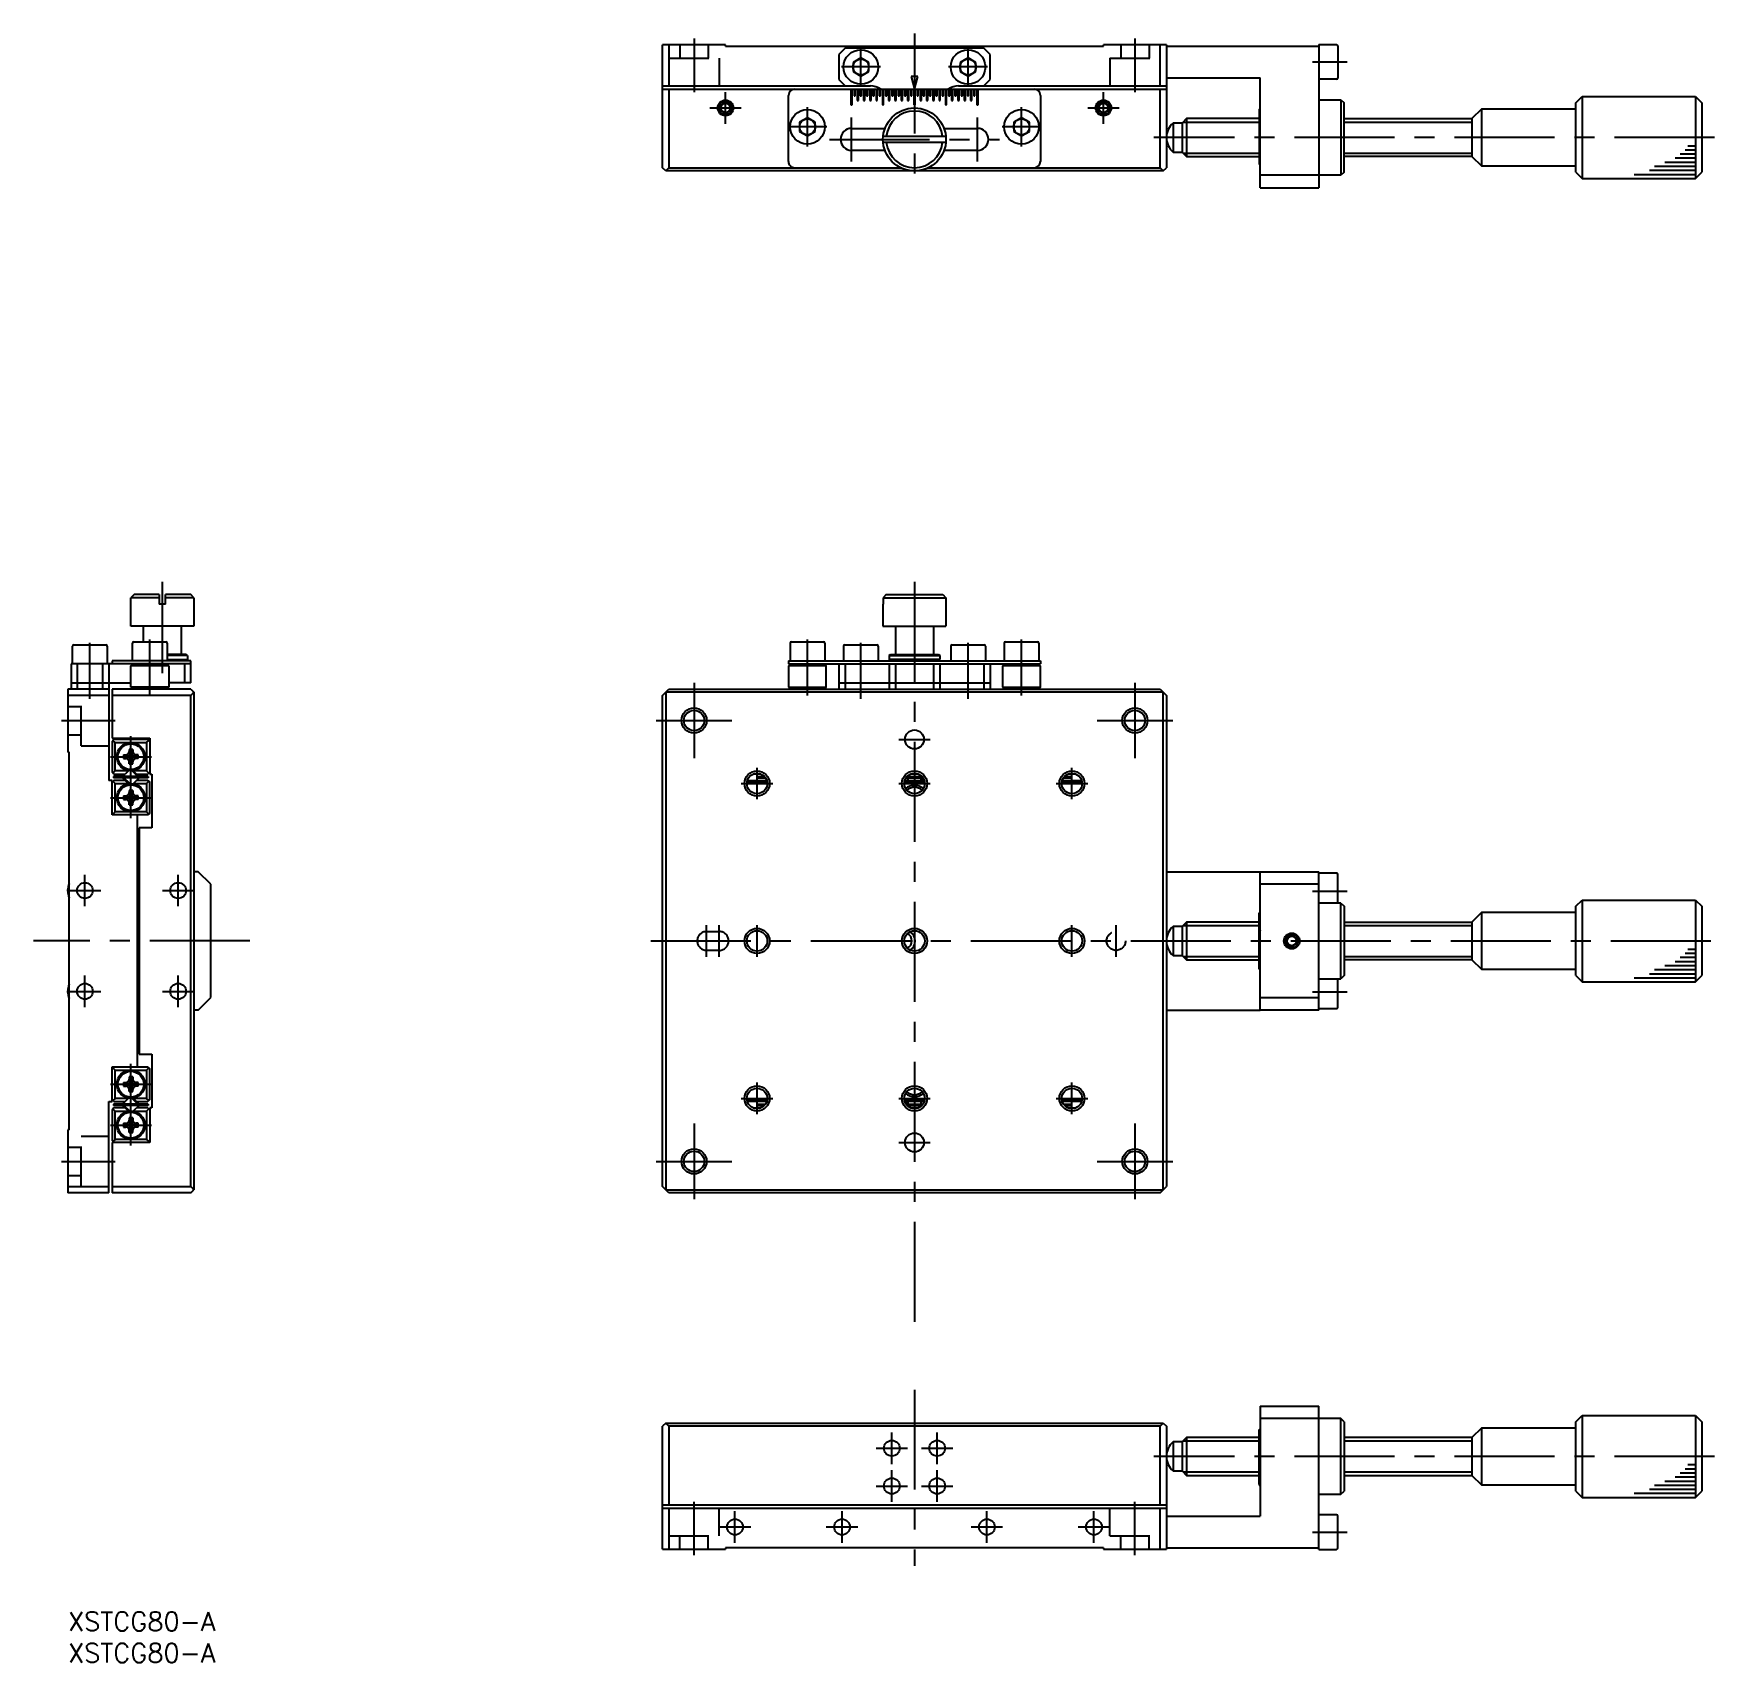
# Model space of a CAD drawing. Extents: x -5 to 560, y -8 to 251.
# Drawn here: x -5.4 to 261.4, y -8 to 250.6 of the extents above; entities that cross this region are included whole.
import ezdxf

# ---------------------------------------------------------------- set-up
doc = ezdxf.new("R2010")
doc.units = 0
doc.header["$LTSCALE"] = 0.5
doc.linetypes.add('CENTER', pattern=[50.8, 31.75, -6.35, 6.35, -6.35])
doc.linetypes.add('DASHED', pattern=[19.05, 12.7, -6.35])
for name, color, linetype in [('MSM_CENTER', 1, 'CENTER'), ('MSM_CONTINUOUS', 7, 'CONTINUOUS'), ('MSM_DASHED', 4, 'DASHED'), ('MSM_NARROW', 5, 'CONTINUOUS'), ('MSM_PART_NUMBER', 7, 'CONTINUOUS')]:
    doc.layers.add(name, color=color, linetype=linetype)
doc.styles.get("Standard").update_dxf_attribs({"font": 'txt.shx', "height": 3, "bigfont": 'bigfont.shx'})

# ---------------------------------------------------------------- blocks, each defined once
blk = doc.blocks.new('*U4')
at = {"layer": 'MSM_PART_NUMBER'}
blk.add_text('XSTCG80-A', height=3, dxfattribs=at).set_placement((0, -3))
blk = doc.blocks.new('*U5')
at = {"layer": 'MSM_PART_NUMBER'}
blk.add_text('XSTCG80-A', height=3, dxfattribs=at).set_placement((0, -8))

msp = doc.modelspace()

# ---------------------------------------------------------------- linework, layer by layer
at = {"layer": 'MSM_CENTER'}
for p, q in [((99.41, 249.82), (99.41, 241.32)), ((125.91, 242.22), (125.91, 248.42)), ((134.41, 250.62), (134.41, 226.82)), ((142.91, 242.22), (142.91, 248.42)), ((169.41, 249.82), (169.41, 241.32)), ((197.61, 246.12), (203.11, 246.12)), ((129.01, 245.32), (122.81, 245.32)), ((146.01, 245.32), (139.81, 245.32)), ((104.41, 236.32), (104.41, 241.32)), ((164.41, 236.32), (164.41, 241.32)), ((101.91, 238.82), (106.91, 238.82)), ((117.41, 232.72), (117.41, 238.92)), ((151.41, 232.72), (151.41, 238.92)), ((161.91, 238.82), (166.91, 238.82)), ((120.51, 235.82), (114.31, 235.82)), ((124.41, 230.32), (124.41, 237.32)), ((144.41, 230.32), (144.41, 237.32)), ((154.51, 235.82), (148.31, 235.82)), ((120.91, 233.82), (147.91, 233.82)), ((261.41, 234.12), (172.41, 234.12)), ((15, 149.05), (15, 163.55)), ((134.41, 163.55), (134.41, 45.55)), ((3.5, 145.02), (3.5, 153.9)), ((13, 145.52), (13, 154.4)), ((117.41, 145.52), (117.41, 154.4)), ((125.91, 145.02), (125.91, 153.9)), ((142.91, 145.02), (142.91, 153.9)), ((151.41, 145.52), (151.41, 154.4)), ((99.41, 147.55), (99.41, 135.55)), ((169.41, 147.55), (169.41, 135.55)), ((-1, 141.55), (7.5, 141.55)), ((93.41, 141.55), (105.41, 141.55)), ((163.41, 141.55), (175.41, 141.55)), ((10, 126.05), (10, 139.05)), ((131.91, 138.55), (136.91, 138.55)), ((6.75, 135.8), (13.25, 135.8)), ((109.41, 129.05), (109.41, 134.05)), ((159.41, 129.05), (159.41, 134.05)), ((106.91, 131.55), (111.91, 131.55)), ((131.91, 131.55), (136.91, 131.55)), ((156.91, 131.55), (161.91, 131.55)), ((6.75, 129.3), (13.25, 129.3)), ((2.7, 112.05), (2.7, 117.05)), ((17.5, 112.05), (17.5, 117.05)), ((0.2, 114.55), (5.2, 114.55)), ((15, 114.55), (20, 114.55)), ((197.61, 114.45), (203.11, 114.45)), ((101.41, 104.05), (101.41, 109.05)), ((103.41, 104.05), (103.41, 109.05)), ((109.41, 104.05), (109.41, 109.05)), ((159.41, 104.05), (159.41, 109.05)), ((166.41, 104.05), (166.41, 109.05)), ((28.9, 106.55), (-5.45, 106.55)), ((92.55, 106.55), (261.41, 106.55)), ((2.7, 96.05), (2.7, 101.05)), ((17.5, 96.05), (17.5, 101.05)), ((0.2, 98.55), (5.2, 98.55)), ((15, 98.55), (20, 98.55)), ((197.61, 98.45), (203.11, 98.45)), ((10, 74.05), (10, 87.05)), ((10, 74.05), (10, 87.05)), ((6.75, 83.8), (13.25, 83.8)), ((109.41, 79.05), (109.41, 84.05)), ((159.41, 79.05), (159.41, 84.05)), ((106.91, 81.55), (111.91, 81.55)), ((131.91, 81.55), (136.91, 81.55)), ((156.91, 81.55), (161.91, 81.55)), ((99.41, 77.55), (99.41, 65.55)), ((169.41, 77.55), (169.41, 65.55)), ((6.75, 77.3), (13.25, 77.3)), ((131.91, 74.55), (136.91, 74.55)), ((-1, 71.55), (7.5, 71.55)), ((93.41, 71.55), (105.41, 71.55)), ((163.41, 71.55), (175.41, 71.55)), ((134.41, 35.3), (134.41, 7.33)), ((130.81, 23.5), (130.81, 28.5)), ((138.01, 23.5), (138.01, 28.5)), ((128.31, 26), (133.31, 26)), ((135.51, 26), (140.51, 26)), ((261.41, 24.7), (172.41, 24.7)), ((130.81, 17.5), (130.81, 22.5)), ((138.01, 17.5), (138.01, 22.5)), ((128.31, 20), (133.31, 20)), ((135.51, 20), (140.51, 20)), ((99.41, 9), (99.41, 17.5)), ((169.41, 9), (169.41, 17.5)), ((103.41, 13.5), (108.41, 13.5)), ((105.91, 11), (105.91, 16)), ((120.41, 13.5), (125.41, 13.5)), ((122.91, 11), (122.91, 16)), ((143.41, 13.5), (148.41, 13.5)), ((145.91, 11), (145.91, 16)), ((160.41, 13.5), (165.41, 13.5)), ((162.91, 11), (162.91, 16)), ((197.61, 12.7), (203.11, 12.7))]:
    msp.add_line(p, q, dxfattribs=at)
at = {"layer": 'MSM_CONTINUOUS'}
for p, q in [((104.41, 248.82), (94.41, 248.82)), ((94.41, 229.32), (94.41, 248.82)), ((95.41, 248.82), (95.41, 242.32)), ((104.41, 248.62), (104.41, 248.82)), ((104.41, 248.62), (164.41, 248.62)), ((123.41, 248.32), (122.41, 247.32)), ((145.41, 248.32), (123.41, 248.32)), ((146.41, 247.32), (145.41, 248.32)), ((164.41, 248.62), (164.41, 248.82)), ((174.41, 248.82), (164.41, 248.82)), ((173.41, 242.32), (173.41, 248.82)), ((174.41, 248.82), (174.41, 229.32)), ((174.41, 248.62), (198.61, 248.62)), ((198.61, 248.87), (201.41, 248.87)), ((198.61, 248.87), (198.61, 248.62)), ((198.61, 248.62), (198.61, 226.12)), ((201.61, 248.67), (201.61, 243.57)), ((122.41, 247.32), (122.41, 243.32)), ((125.91, 246.76), (124.66, 246.04)), ((124.66, 246.04), (124.66, 244.6)), ((127.16, 246.04), (125.91, 246.76)), ((127.16, 244.6), (127.16, 246.04)), ((142.91, 246.76), (141.66, 246.04)), ((141.66, 246.04), (141.66, 244.6)), ((144.16, 246.04), (142.91, 246.76)), ((144.16, 244.6), (144.16, 246.04)), ((146.41, 243.32), (146.41, 247.32)), ((122.41, 243.32), (123.41, 242.32)), ((124.66, 244.6), (125.91, 243.88)), ((125.91, 243.88), (127.16, 244.6)), ((134.95, 243.82), (133.87, 243.82)), ((133.87, 243.82), (134.41, 241.82)), ((134.41, 241.82), (134.95, 243.82)), ((141.66, 244.6), (142.91, 243.88)), ((142.91, 243.88), (144.16, 244.6)), ((145.41, 242.32), (146.41, 243.32)), ((174.41, 243.62), (189.31, 243.62)), ((189.31, 226.12), (189.31, 243.62)), ((201.41, 243.37), (198.61, 243.37)), ((201.61, 243.57), (201.61, 243.57)), ((94.41, 242.32), (127.41, 242.32)), ((94.41, 241.82), (174.41, 241.82)), ((95.41, 241.82), (95.41, 229.32)), ((114.41, 230.32), (114.41, 240.82)), ((124.31, 241.82), (124.31, 239.32)), ((124.51, 239.32), (124.51, 241.82)), ((124.81, 241.82), (124.81, 240.72)), ((124.81, 240.72), (125.01, 240.72)), ((125.01, 240.72), (125.01, 241.82)), ((125.31, 241.82), (125.31, 240.02)), ((125.51, 240.02), (125.51, 241.82)), ((125.81, 241.82), (125.81, 240.72)), ((125.81, 240.72), (126.01, 240.72)), ((126.01, 240.72), (126.01, 241.82)), ((126.31, 241.82), (126.31, 240.02)), ((126.51, 240.02), (126.51, 241.82)), ((126.81, 241.82), (126.81, 240.72)), ((126.81, 240.72), (127.01, 240.72)), ((127.01, 240.72), (127.01, 241.82)), ((127.31, 241.82), (127.31, 240.02)), ((127.51, 240.02), (127.51, 241.82)), ((127.81, 241.82), (127.81, 240.72)), ((127.81, 240.72), (128.01, 240.72)), ((128.01, 240.72), (128.01, 241.82)), ((128.31, 241.82), (128.31, 240.02)), ((128.51, 240.02), (128.51, 241.82)), ((128.81, 241.82), (128.81, 240.72)), ((128.81, 240.72), (129.01, 240.72)), ((129.01, 240.72), (129.01, 241.82)), ((129.31, 241.82), (129.31, 239.32)), ((129.51, 239.32), (129.51, 241.82)), ((129.81, 241.82), (129.81, 240.72)), ((129.81, 240.72), (130.01, 240.72)), ((130.01, 240.72), (130.01, 241.82)), ((130.31, 241.82), (130.31, 240.02)), ((130.51, 240.02), (130.51, 241.82)), ((130.81, 241.82), (130.81, 240.72)), ((130.81, 240.72), (131.01, 240.72)), ((131.01, 240.72), (131.01, 241.82)), ((131.31, 241.82), (131.31, 240.02)), ((131.51, 240.02), (131.51, 241.82)), ((131.81, 241.82), (131.81, 240.72)), ((131.81, 240.72), (132.01, 240.72)), ((132.01, 240.72), (132.01, 241.82)), ((132.31, 241.82), (132.31, 240.02)), ((132.51, 240.02), (132.51, 241.82)), ((132.81, 241.82), (132.81, 240.72)), ((132.81, 240.72), (133.01, 240.72)), ((133.01, 240.72), (133.01, 241.82)), ((133.31, 241.82), (133.31, 240.02)), ((133.51, 240.02), (133.51, 241.82)), ((133.81, 241.82), (133.81, 240.72)), ((133.81, 240.72), (134.01, 240.72)), ((134.01, 240.72), (134.01, 241.82)), ((134.31, 241.82), (134.31, 239.32)), ((134.51, 239.32), (134.51, 241.82)), ((134.81, 241.82), (134.81, 240.72)), ((134.81, 240.72), (135.01, 240.72)), ((135.01, 240.72), (135.01, 241.82)), ((135.31, 241.82), (135.31, 240.02)), ((135.51, 240.02), (135.51, 241.82)), ((135.81, 241.82), (135.81, 240.72)), ((135.81, 240.72), (136.01, 240.72)), ((136.01, 240.72), (136.01, 241.82)), ((136.31, 241.82), (136.31, 240.02)), ((136.51, 240.02), (136.51, 241.82)), ((136.81, 241.82), (136.81, 240.72)), ((136.81, 240.72), (137.01, 240.72)), ((137.01, 240.72), (137.01, 241.82)), ((137.31, 241.82), (137.31, 240.02)), ((137.51, 240.02), (137.51, 241.82)), ((137.81, 241.82), (137.81, 240.72)), ((137.81, 240.72), (138.01, 240.72)), ((138.01, 240.72), (138.01, 241.82)), ((138.31, 241.82), (138.31, 240.02)), ((138.51, 240.02), (138.51, 241.82)), ((138.81, 241.82), (138.81, 240.72)), ((138.81, 240.72), (139.01, 240.72)), ((139.01, 240.72), (139.01, 241.82)), ((139.31, 241.82), (139.31, 239.32)), ((139.51, 239.32), (139.51, 241.82)), ((139.81, 241.82), (139.81, 240.72)), ((139.81, 240.72), (140.01, 240.72)), ((140.01, 240.72), (140.01, 241.82)), ((140.31, 241.82), (140.31, 240.02)), ((140.51, 240.02), (140.51, 241.82)), ((140.81, 241.82), (140.81, 240.72)), ((140.81, 240.72), (141.01, 240.72)), ((141.01, 240.72), (141.01, 241.82)), ((141.31, 241.82), (141.31, 240.02)), ((141.41, 242.32), (174.41, 242.32)), ((141.51, 240.02), (141.51, 241.82)), ((141.81, 241.82), (141.81, 240.72)), ((141.81, 240.72), (142.01, 240.72)), ((142.01, 240.72), (142.01, 241.82)), ((142.31, 241.82), (142.31, 240.02)), ((142.51, 240.02), (142.51, 241.82)), ((142.81, 241.82), (142.81, 240.72)), ((142.81, 240.72), (143.01, 240.72)), ((143.01, 240.72), (143.01, 241.82)), ((143.31, 241.82), (143.31, 240.02)), ((143.51, 240.02), (143.51, 241.82)), ((143.81, 241.82), (143.81, 240.72)), ((143.81, 240.72), (144.01, 240.72)), ((144.01, 240.72), (144.01, 241.82)), ((144.31, 241.82), (144.31, 239.32)), ((144.51, 239.32), (144.51, 241.82)), ((154.41, 240.82), (154.41, 230.32)), ((173.41, 229.32), (173.41, 241.82)), ((239.41, 239.62), (240.41, 240.62)), ((240.41, 240.62), (258.41, 240.62)), ((240.41, 240.62), (240.41, 227.62)), ((258.41, 240.62), (259.41, 239.62)), ((258.41, 240.62), (258.41, 227.62)), ((103.66, 239.25), (104.41, 239.69)), ((103.66, 238.39), (103.66, 239.25)), ((104.41, 237.95), (103.66, 238.39)), ((104.41, 239.69), (105.16, 239.25)), ((105.16, 238.39), (104.41, 237.95)), ((105.16, 239.25), (105.16, 238.39)), ((124.31, 239.32), (124.51, 239.32)), ((125.31, 240.02), (125.51, 240.02)), ((126.31, 240.02), (126.51, 240.02)), ((127.31, 240.02), (127.51, 240.02)), ((128.31, 240.02), (128.51, 240.02)), ((129.31, 239.32), (129.51, 239.32)), ((130.31, 240.02), (130.51, 240.02)), ((131.31, 240.02), (131.51, 240.02)), ((132.31, 240.02), (132.51, 240.02)), ((133.31, 240.02), (133.51, 240.02)), ((134.31, 239.32), (134.51, 239.32)), ((135.31, 240.02), (135.51, 240.02)), ((136.31, 240.02), (136.51, 240.02)), ((137.31, 240.02), (137.51, 240.02)), ((138.31, 240.02), (138.51, 240.02)), ((139.31, 239.32), (139.51, 239.32)), ((140.31, 240.02), (140.51, 240.02)), ((141.31, 240.02), (141.51, 240.02)), ((142.31, 240.02), (142.51, 240.02)), ((143.31, 240.02), (143.51, 240.02)), ((144.31, 239.32), (144.51, 239.32)), ((163.66, 239.25), (164.41, 239.69)), ((163.66, 238.39), (163.66, 239.25)), ((164.41, 237.95), (163.66, 238.39)), ((164.41, 239.69), (165.16, 239.25)), ((165.16, 238.39), (164.41, 237.95)), ((165.16, 239.25), (165.16, 238.39)), ((189.11, 238.57), (189.31, 238.77)), ((189.11, 238.57), (189.11, 229.82)), ((198.61, 240.12), (202.11, 240.12)), ((202.11, 240.12), (202.11, 228.12)), ((202.11, 240.12), (202.61, 239.62)), ((202.61, 228.62), (202.61, 239.62)), ((224.41, 238.62), (222.91, 237.12)), ((239.41, 238.62), (224.41, 238.62)), ((224.41, 238.62), (224.41, 229.62)), ((239.41, 228.62), (239.41, 239.62)), ((259.41, 239.62), (259.41, 228.62)), ((117.41, 237.26), (116.16, 236.54)), ((116.16, 236.54), (116.16, 235.1)), ((116.16, 235.1), (117.41, 234.38)), ((118.66, 236.54), (117.41, 237.26)), ((117.41, 234.38), (118.66, 235.1)), ((118.66, 235.1), (118.66, 236.54)), ((124.41, 235.57), (129.73, 235.57)), ((139.09, 235.57), (144.41, 235.57)), ((151.41, 237.26), (150.16, 236.54)), ((150.16, 236.54), (150.16, 235.1)), ((150.16, 235.1), (151.41, 234.38)), ((152.66, 236.54), (151.41, 237.26)), ((151.41, 234.38), (152.66, 235.1)), ((152.66, 235.1), (152.66, 236.54)), ((175.48, 236.42), (175.48, 231.82)), ((176.91, 236.42), (175.48, 236.42)), ((177.61, 237.12), (176.91, 236.42)), ((176.91, 236.42), (176.91, 231.82)), ((177.61, 237.12), (177.61, 231.12)), ((189.11, 237.12), (177.61, 237.12)), ((202.61, 237.12), (222.91, 237.12)), ((222.91, 237.12), (222.91, 231.12)), ((129.44, 234.32), (139.39, 234.32)), ((139.39, 233.32), (129.44, 233.32)), ((129.73, 232.07), (124.41, 232.07)), ((144.41, 232.07), (139.09, 232.07)), ((175.48, 231.82), (176.91, 231.82)), ((176.91, 231.82), (177.61, 231.12)), ((177.61, 231.12), (189.11, 231.12)), ((189.11, 229.82), (189.31, 229.82)), ((222.91, 231.12), (202.61, 231.12)), ((222.91, 231.12), (224.41, 229.62)), ((224.41, 229.62), (239.41, 229.62)), ((94.91, 228.82), (94.41, 229.32)), ((95.41, 229.32), (94.91, 228.82)), ((173.91, 228.82), (94.91, 228.82)), ((95.41, 229.32), (132.23, 229.32)), ((136.59, 229.32), (173.41, 229.32)), ((173.41, 229.32), (173.91, 228.82)), ((173.91, 228.82), (174.41, 229.32)), ((202.11, 228.12), (189.31, 228.12)), ((202.61, 228.62), (202.11, 228.12)), ((239.41, 228.62), (240.41, 227.62)), ((240.41, 227.62), (258.41, 227.62)), ((258.41, 227.62), (259.41, 228.62)), ((189.31, 226.12), (198.61, 226.12)), ((10.5, 161.55), (10, 161.05)), ((10, 156.55), (10, 161.05)), ((14.5, 161.05), (10, 161.05)), ((14.5, 161.55), (10.5, 161.55)), ((14.5, 161.55), (14.5, 160.05)), ((19.5, 161.55), (15.5, 161.55)), ((15.5, 160.05), (15.5, 161.55)), ((20, 161.05), (15.5, 161.05)), ((20, 161.05), (19.5, 161.55)), ((20, 161.05), (20, 156.55)), ((129.94, 161.55), (129.44, 161.05)), ((129.44, 161.05), (139.39, 161.05)), ((129.44, 161.05), (129.44, 160.05)), ((129.94, 161.55), (138.89, 161.55)), ((138.89, 161.55), (139.39, 161.05)), ((139.39, 161.05), (139.39, 160.05)), ((15.5, 160.05), (14.5, 160.05)), ((129.41, 160.05), (129.41, 156.55)), ((129.41, 160.05), (129.44, 160.05)), ((139.39, 160.05), (139.41, 160.05)), ((139.41, 160.05), (139.41, 156.55)), ((20, 156.55), (10, 156.55)), ((12, 154.04), (12, 156.55)), ((18, 156.55), (18, 152.05)), ((129.41, 156.55), (139.41, 156.55)), ((131.41, 156.55), (131.41, 152.05)), ((137.41, 156.55), (137.41, 152.05)), ((0.75, 150.55), (0.75, 153.35)), ((0.95, 153.55), (6.05, 153.55)), ((6.25, 153.35), (6.25, 150.55)), ((10.25, 151.05), (10.25, 153.85)), ((10.45, 154.05), (15.55, 154.05)), ((15.75, 153.85), (15.75, 151.05)), ((114.66, 153.85), (114.66, 151.05)), ((114.86, 154.05), (119.96, 154.05)), ((120.16, 153.85), (120.16, 151.05)), ((123.16, 153.35), (123.16, 151.05)), ((123.36, 153.55), (128.46, 153.55)), ((128.66, 153.35), (128.66, 151.05)), ((140.16, 153.35), (140.16, 151.05)), ((140.36, 153.55), (145.46, 153.55)), ((145.66, 153.35), (145.66, 151.05)), ((148.66, 153.85), (148.66, 151.05)), ((148.86, 154.05), (153.96, 154.05)), ((154.16, 153.85), (154.16, 151.05)), ((19.5, 150.55), (0.5, 150.55)), ((0.5, 150.55), (0.5, 146.55)), ((1.5, 146.55), (1.5, 150.55)), ((5.5, 150.55), (5.5, 146.55)), ((6.5, 150.55), (6.5, 132.05)), ((19.5, 151.05), (7, 151.05)), ((7, 151.05), (7, 150.55)), ((10, 150.25), (10.3, 150.55)), ((10, 146.85), (10, 150.25)), ((16, 150.25), (10, 150.25)), ((16, 150.25), (15.7, 150.55)), ((18.8, 152.05), (15.75, 152.05)), ((19, 151.85), (15.75, 151.85)), ((15.75, 151.25), (19, 151.25)), ((16, 150.25), (16, 146.85)), ((18.5, 150.55), (18.5, 147.55)), ((19, 151.85), (18.8, 152.05)), ((18.8, 151.05), (19, 151.25)), ((19, 151.85), (19, 151.25)), ((19.5, 147.55), (19.5, 151.05)), ((114.41, 151.05), (114.41, 150.55)), ((114.41, 151.05), (154.41, 151.05)), ((114.41, 150.55), (154.41, 150.55)), ((114.71, 150.55), (114.41, 150.25)), ((114.41, 150.25), (114.41, 146.85)), ((114.41, 150.25), (114.41, 150.25)), ((120.41, 150.25), (114.41, 150.25)), ((120.41, 150.25), (120.11, 150.55)), ((120.41, 146.85), (120.41, 150.25)), ((122.41, 150.55), (122.41, 146.55)), ((123.41, 150.55), (123.41, 146.55)), ((130.41, 151.85), (130.61, 152.05)), ((130.41, 151.85), (130.41, 151.25)), ((130.41, 151.85), (138.41, 151.85)), ((130.61, 151.05), (130.41, 151.25)), ((138.41, 151.25), (130.41, 151.25)), ((130.41, 150.55), (130.41, 146.55)), ((130.61, 152.05), (138.21, 152.05)), ((131.41, 150.55), (131.41, 146.55)), ((137.41, 150.55), (137.41, 146.55)), ((138.21, 152.05), (138.41, 151.85)), ((138.21, 151.05), (138.41, 151.25)), ((138.41, 151.85), (138.41, 151.25)), ((138.41, 150.55), (138.41, 146.55)), ((145.41, 150.55), (145.41, 146.55)), ((146.41, 150.55), (146.41, 146.55)), ((148.71, 150.55), (148.41, 150.25)), ((148.41, 150.25), (148.41, 146.85)), ((148.41, 150.25), (148.41, 150.25)), ((154.41, 150.25), (148.41, 150.25)), ((154.41, 150.25), (154.11, 150.55)), ((154.41, 151.05), (154.41, 150.55)), ((154.41, 146.85), (154.41, 150.25)), ((0.5, 147.55), (10, 147.55)), ((16, 146.85), (10, 146.85)), ((10, 146.85), (10.3, 146.55)), ((15.7, 146.55), (16, 146.85)), ((19.5, 147.55), (16, 147.55)), ((114.41, 146.85), (120.41, 146.85)), ((114.41, 146.85), (114.71, 146.55)), ((120.11, 146.55), (120.41, 146.85)), ((122.41, 147.55), (146.41, 147.55)), ((148.41, 146.85), (154.41, 146.85)), ((148.41, 146.85), (148.71, 146.55)), ((154.41, 146.85), (154.11, 146.55)), ((0, 146.55), (0, 136.55)), ((6.5, 146.55), (0, 146.55)), ((6.5, 145.55), (0, 145.55)), ((7, 146.55), (7, 138.75)), ((19.5, 146.55), (7, 146.55)), ((19.5, 145.55), (7, 145.55)), ((19.5, 146.55), (20, 146.05)), ((19.5, 145.55), (20, 146.05)), ((19.5, 67.55), (19.5, 145.55)), ((20, 146.05), (20, 67.05)), ((94.41, 145.55), (95.41, 146.55)), ((94.41, 67.55), (94.41, 145.55)), ((94.91, 146.05), (94.91, 67.05)), ((173.91, 146.05), (94.91, 146.05)), ((95.41, 146.55), (173.41, 146.55)), ((173.41, 146.55), (174.41, 145.55)), ((173.91, 67.05), (173.91, 146.05)), ((174.41, 145.55), (174.41, 67.55)), ((0.2, 136.55), (0, 136.55)), ((0.2, 76.55), (0.2, 136.55)), ((7, 138.75), (13, 138.75)), ((7.3, 138.55), (7, 138.25)), ((7, 138.25), (7, 133.35)), ((7.5, 138.05), (7.15, 138.4)), ((12.7, 138.55), (7.3, 138.55)), ((7.5, 133.55), (7.5, 138.05)), ((7.5, 138.05), (12.5, 138.05)), ((9.3, 138.55), (9.1, 138.75)), ((10.3, 136.95), (9.7, 136.95)), ((9.91, 136.73), (9.7, 136.95)), ((9.7, 136.95), (9.7, 136.6)), ((10.09, 136.73), (9.91, 136.73)), ((9.91, 136.73), (9.91, 136.38)), ((10.09, 136.73), (10.3, 136.95)), ((10.09, 136.38), (10.09, 136.73)), ((10.3, 136.95), (10.3, 136.6)), ((10.9, 138.75), (10.7, 138.55)), ((12.5, 138.05), (12.85, 138.4)), ((12.5, 138.05), (12.5, 133.55)), ((12.7, 138.55), (13, 138.25)), ((13, 138.75), (13, 133.05)), ((7.5, 133.55), (7.15, 133.2)), ((9.58, 133.55), (7.5, 133.55)), ((8.69, 132.65), (9.62, 133.58)), ((8.85, 136.1), (8.85, 135.5)), ((9.06, 135.88), (8.85, 136.1)), ((8.85, 136.1), (9.2, 136.1)), ((9.06, 135.71), (8.85, 135.5)), ((8.85, 135.5), (9.2, 135.5)), ((9.06, 135.88), (9.06, 135.71)), ((9.06, 135.88), (9.41, 135.88)), ((9.06, 135.71), (9.41, 135.71)), ((9.7, 134.65), (9.7, 135)), ((9.91, 134.86), (9.7, 134.65)), ((9.7, 134.65), (10.3, 134.65)), ((9.91, 134.86), (9.91, 135.21)), ((9.91, 134.86), (10.09, 134.86)), ((10.09, 134.86), (10.09, 135.21)), ((10.09, 134.86), (10.3, 134.65)), ((11.1, 132.65), (10.19, 133.55)), ((10.3, 134.65), (10.3, 135)), ((11.24, 132.65), (10.32, 133.57)), ((10.38, 133.58), (11.31, 132.65)), ((12.5, 133.55), (10.41, 133.55)), ((10.94, 135.88), (10.59, 135.88)), ((10.94, 135.71), (10.59, 135.71)), ((11.15, 136.1), (10.8, 136.1)), ((11.15, 135.5), (10.8, 135.5)), ((10.94, 135.88), (11.15, 136.1)), ((10.94, 135.71), (10.94, 135.88)), ((10.94, 135.71), (11.15, 135.5)), ((11.15, 135.5), (11.15, 136.1)), ((12.85, 133.2), (12.5, 133.55)), ((7, 132.05), (6.5, 132.05)), ((7, 132.05), (6.5, 132.05)), ((7.3, 133.05), (7, 133.35)), ((7, 126.55), (7, 132.05)), ((7.3, 132.05), (7, 131.75)), ((7.15, 131.9), (7.5, 131.55)), ((7.25, 132.65), (7.25, 132.45)), ((12.75, 132.65), (7.25, 132.65)), ((12.75, 132.45), (7.25, 132.45)), ((7.3, 133.05), (9.08, 133.05)), ((9.08, 132.05), (7.3, 132.05)), ((7.5, 127.05), (7.5, 131.55)), ((7.5, 131.55), (9.58, 131.55)), ((8.69, 132.65), (8.69, 132.65)), ((8.7, 132.65), (8.69, 132.65)), ((8.69, 132.44), (8.69, 132.45)), ((8.69, 132.44), (8.7, 132.45)), ((9.62, 131.51), (8.69, 132.44)), ((8.75, 132.45), (9.68, 131.52)), ((9.81, 131.54), (8.9, 132.45)), ((11.31, 132.44), (10.38, 131.51)), ((10.41, 131.55), (12.5, 131.55)), ((10.91, 133.05), (12.7, 133.05)), ((12.7, 132.05), (10.91, 132.05)), ((11.31, 132.65), (11.3, 132.65)), ((11.3, 132.45), (11.31, 132.44)), ((11.31, 132.65), (11.31, 132.65)), ((11.31, 132.45), (11.31, 132.44)), ((12.5, 131.55), (12.85, 131.9)), ((12.5, 131.55), (12.5, 127.05)), ((13, 133.35), (12.7, 133.05)), ((12.7, 132.05), (13, 131.75)), ((12.75, 132.65), (12.75, 132.45)), ((13, 133.05), (13.3, 133.05)), ((13, 133.05), (13.3, 133.05)), ((13, 126.85), (13, 131.75)), ((13.3, 133.05), (13.3, 124.52)), ((111.02, 131.75), (107.8, 131.75)), ((107.87, 132.05), (110.95, 132.05)), ((110.03, 133.05), (108.8, 133.05)), ((109.61, 132.65), (109.61, 132.45)), ((109.61, 132.65), (110.6, 132.65)), ((109.61, 132.45), (110.76, 132.45)), ((136.02, 131.75), (132.8, 131.75)), ((132.87, 132.05), (135.95, 132.05)), ((133.06, 132.45), (135.76, 132.45)), ((133.22, 132.65), (135.6, 132.65)), ((133.41, 132.65), (133.41, 132.82)), ((133.41, 132.05), (133.41, 132.45)), ((135.03, 133.05), (133.8, 133.05)), ((135.41, 132.82), (135.41, 132.65)), ((135.41, 132.45), (135.41, 132.05)), ((161.02, 131.75), (157.8, 131.75)), ((157.87, 132.05), (160.95, 132.05)), ((158.06, 132.45), (159.21, 132.45)), ((158.22, 132.65), (159.21, 132.65)), ((160.03, 133.05), (158.8, 133.05)), ((159.21, 132.65), (159.21, 132.45)), ((8.85, 129.6), (8.85, 129)), ((9.06, 129.38), (8.85, 129.6)), ((8.85, 129.6), (9.2, 129.6)), ((9.06, 129.21), (8.85, 129)), ((8.85, 129), (9.2, 129)), ((9.06, 129.38), (9.06, 129.21)), ((9.06, 129.38), (9.41, 129.38)), ((9.06, 129.21), (9.41, 129.21)), ((10.3, 130.45), (9.7, 130.45)), ((9.91, 130.23), (9.7, 130.45)), ((9.7, 130.45), (9.7, 130.1)), ((9.7, 128.15), (9.7, 128.5)), ((9.91, 128.36), (9.7, 128.15)), ((9.7, 128.15), (10.3, 128.15)), ((10.09, 130.23), (9.91, 130.23)), ((9.91, 130.23), (9.91, 129.88)), ((9.91, 128.36), (9.91, 128.71)), ((9.91, 128.36), (10.09, 128.36)), ((10.09, 130.23), (10.3, 130.45)), ((10.09, 129.88), (10.09, 130.23)), ((10.09, 128.36), (10.09, 128.71)), ((10.09, 128.36), (10.3, 128.15)), ((10.3, 130.45), (10.3, 130.1)), ((10.3, 128.15), (10.3, 128.5)), ((10.94, 129.38), (10.59, 129.38)), ((10.94, 129.21), (10.59, 129.21)), ((11.15, 129.6), (10.8, 129.6)), ((11.15, 129), (10.8, 129)), ((10.94, 129.38), (11.15, 129.6)), ((10.94, 129.21), (10.94, 129.38)), ((10.94, 129.21), (11.15, 129)), ((11.15, 129), (11.15, 129.6)), ((7.3, 126.55), (7, 126.85)), ((12.7, 126.55), (7, 126.55)), ((7.5, 127.05), (7.15, 126.7)), ((12.5, 127.05), (7.5, 127.05)), ((11, 126.55), (11, 86.55)), ((12.5, 127.05), (12.85, 126.7)), ((13, 126.85), (12.7, 126.55)), ((11.3, 124.52), (11.3, 88.57)), ((13.3, 124.52), (11.3, 124.52)), ((11.3, 117.55), (11, 117.55)), ((20.7, 117.55), (20, 117.55)), ((22.7, 115.55), (20.7, 117.55)), ((174.41, 117.55), (189.31, 117.55)), ((189.31, 95.55), (189.31, 117.55)), ((189.31, 117.55), (198.61, 117.55)), ((198.61, 95.55), (198.61, 117.55)), ((22.7, 97.55), (22.7, 115.55)), ((198.61, 115.55), (189.31, 115.55)), ((201.41, 117.3), (198.61, 117.3)), ((201.61, 112.55), (201.61, 117.1)), ((202.11, 112.55), (198.61, 112.55)), ((202.11, 100.55), (202.11, 112.55)), ((202.11, 112.55), (202.61, 112.05)), ((239.41, 112.05), (240.41, 113.05)), ((240.41, 113.05), (258.41, 113.05)), ((240.41, 113.05), (240.41, 100.05)), ((258.41, 113.05), (259.41, 112.05)), ((258.41, 113.05), (258.41, 100.05)), ((177.61, 109.55), (176.91, 108.85)), ((177.61, 109.55), (177.61, 103.55)), ((189.11, 109.55), (177.61, 109.55)), ((189.31, 111.2), (189.11, 111)), ((189.11, 102.1), (189.11, 111)), ((202.61, 112.05), (202.61, 101.05)), ((202.61, 109.55), (222.91, 109.55)), ((224.41, 111.05), (222.91, 109.55)), ((222.91, 109.55), (222.91, 103.55)), ((239.41, 111.05), (224.41, 111.05)), ((224.41, 111.05), (224.41, 102.05)), ((239.41, 101.05), (239.41, 112.05)), ((259.41, 112.05), (259.41, 101.05)), ((11.3, 108.05), (11, 108.05)), ((175.48, 108.85), (175.48, 104.25)), ((176.91, 108.85), (175.48, 108.85)), ((176.91, 108.85), (176.91, 104.25)), ((189.31, 108.27), (189.11, 107.69)), ((193.56, 106.98), (194.31, 107.41)), ((193.56, 106.11), (193.56, 106.98)), ((194.31, 107.41), (195.06, 106.98)), ((195.06, 106.98), (195.06, 106.11)), ((11, 105.05), (11.3, 105.05)), ((175.48, 104.25), (176.91, 104.25)), ((176.91, 104.25), (177.61, 103.55)), ((189.31, 104.82), (189.11, 105.4)), ((194.31, 105.68), (193.56, 106.11)), ((195.06, 106.11), (194.31, 105.68)), ((177.61, 103.55), (189.11, 103.55)), ((189.11, 102.1), (189.31, 101.9)), ((222.91, 103.55), (202.61, 103.55)), ((222.91, 103.55), (224.41, 102.05)), ((224.41, 102.05), (239.41, 102.05)), ((198.61, 100.55), (202.11, 100.55)), ((201.61, 96), (201.61, 100.55)), ((202.61, 101.05), (202.11, 100.55)), ((239.41, 101.05), (240.41, 100.05)), ((240.41, 100.05), (258.41, 100.05)), ((258.41, 100.05), (259.41, 101.05)), ((20.7, 95.55), (22.7, 97.55)), ((189.31, 97.55), (198.61, 97.55)), ((11.3, 95.55), (11, 95.55)), ((20.7, 95.55), (20, 95.55)), ((174.41, 95.55), (189.31, 95.55)), ((198.61, 95.55), (189.31, 95.55)), ((198.61, 95.8), (201.41, 95.8)), ((11.3, 88.57), (13.3, 88.57)), ((13.3, 88.57), (13.3, 80.05)), ((7, 86.55), (12.7, 86.55)), ((7, 81.05), (7, 86.55)), ((7.3, 86.55), (7, 86.25)), ((7.5, 86.05), (7.15, 86.4)), ((7.5, 81.55), (7.5, 86.05)), ((7.5, 86.05), (12.5, 86.05)), ((12.5, 86.05), (12.85, 86.4)), ((12.5, 86.05), (12.5, 81.55)), ((12.7, 86.55), (13, 86.25)), ((13, 81.35), (13, 86.25)), ((8.85, 84.1), (8.85, 83.5)), ((9.06, 83.88), (8.85, 84.1)), ((8.85, 84.1), (9.2, 84.1)), ((9.06, 83.71), (8.85, 83.5)), ((8.85, 83.5), (9.2, 83.5)), ((9.06, 83.88), (9.06, 83.71)), ((9.06, 83.88), (9.41, 83.88)), ((9.06, 83.71), (9.41, 83.71)), ((10.3, 84.95), (9.7, 84.95)), ((9.91, 84.73), (9.7, 84.95)), ((9.7, 84.95), (9.7, 84.6)), ((9.7, 82.65), (9.7, 83)), ((9.91, 82.86), (9.7, 82.65)), ((10.09, 84.73), (9.91, 84.73)), ((9.91, 84.73), (9.91, 84.38)), ((9.91, 82.86), (9.91, 83.21)), ((9.91, 82.86), (10.09, 82.86)), ((10.09, 84.73), (10.3, 84.95)), ((10.09, 84.38), (10.09, 84.73)), ((10.09, 82.86), (10.09, 83.21)), ((10.09, 82.86), (10.3, 82.65)), ((10.3, 84.95), (10.3, 84.6)), ((10.3, 82.65), (10.3, 83)), ((10.94, 83.88), (10.59, 83.88)), ((10.94, 83.71), (10.59, 83.71)), ((11.15, 84.1), (10.8, 84.1)), ((11.15, 83.5), (10.8, 83.5)), ((10.94, 83.88), (11.15, 84.1)), ((10.94, 83.71), (10.94, 83.88)), ((10.94, 83.71), (11.15, 83.5)), ((11.15, 83.5), (11.15, 84.1)), ((6.5, 66.55), (6.5, 81.05)), ((6.5, 81.05), (7, 81.05)), ((6.5, 81.05), (7, 81.05)), ((7.3, 81.05), (7, 81.35)), ((7.5, 81.55), (7.15, 81.2)), ((7.25, 80.64), (7.25, 80.44)), ((12.75, 80.64), (7.25, 80.64)), ((12.75, 80.44), (7.25, 80.44)), ((7.3, 81.05), (9.08, 81.05)), ((9.58, 81.55), (7.5, 81.55)), ((8.69, 80.65), (9.62, 81.58)), ((8.69, 80.64), (8.69, 80.65)), ((8.7, 80.64), (8.69, 80.65)), ((8.69, 80.44), (8.69, 80.44)), ((8.69, 80.44), (8.7, 80.44)), ((9.62, 79.51), (8.69, 80.44)), ((8.76, 80.44), (9.68, 79.52)), ((9.81, 79.54), (8.9, 80.44)), ((9.7, 82.65), (10.3, 82.65)), ((11.1, 80.64), (10.19, 81.55)), ((11.25, 80.64), (10.32, 81.57)), ((10.38, 81.58), (11.31, 80.65)), ((11.31, 80.44), (10.38, 79.51)), ((12.5, 81.55), (10.41, 81.55)), ((10.91, 81.05), (12.7, 81.05)), ((11.31, 80.65), (11.3, 80.64)), ((11.3, 80.44), (11.31, 80.44)), ((11.31, 80.65), (11.31, 80.64)), ((11.31, 80.44), (11.31, 80.44)), ((12.85, 81.2), (12.5, 81.55)), ((13, 81.35), (12.7, 81.05)), ((12.75, 80.64), (12.75, 80.44)), ((107.8, 81.34), (111.02, 81.34)), ((110.95, 81.04), (107.87, 81.04)), ((109.61, 80.64), (109.61, 80.44)), ((109.61, 80.64), (110.76, 80.64)), ((109.61, 80.44), (110.6, 80.44)), ((132.8, 81.34), (136.02, 81.34)), ((135.95, 81.04), (132.87, 81.04)), ((133.06, 80.64), (135.76, 80.64)), ((133.22, 80.44), (135.6, 80.44)), ((133.41, 80.64), (133.41, 81.04)), ((133.41, 80.27), (133.41, 80.44)), ((135.41, 81.04), (135.41, 80.64)), ((135.41, 80.44), (135.41, 80.27)), ((157.8, 81.34), (161.02, 81.34)), ((160.95, 81.04), (157.87, 81.04)), ((158.06, 80.64), (159.21, 80.64)), ((158.22, 80.44), (159.21, 80.44)), ((159.21, 80.64), (159.21, 80.44)), ((7.3, 80.05), (7, 79.75)), ((7, 79.75), (7, 74.85)), ((7.15, 79.9), (7.5, 79.55)), ((9.08, 80.05), (7.3, 80.05)), ((7.5, 79.55), (9.58, 79.55)), ((7.5, 75.05), (7.5, 79.55)), ((8.85, 77.6), (8.85, 77)), ((9.06, 77.38), (8.85, 77.6)), ((8.85, 77.6), (9.2, 77.6)), ((10.3, 78.45), (9.7, 78.45)), ((9.91, 78.23), (9.7, 78.45)), ((9.7, 78.45), (9.7, 78.1)), ((10.09, 78.23), (9.91, 78.23)), ((9.91, 78.23), (9.91, 77.88)), ((10.09, 78.23), (10.3, 78.45)), ((10.09, 77.88), (10.09, 78.23)), ((10.3, 78.45), (10.3, 78.1)), ((10.41, 79.55), (12.5, 79.55)), ((11.15, 77.6), (10.8, 77.6)), ((12.7, 80.05), (10.91, 80.05)), ((10.94, 77.38), (11.15, 77.6)), ((11.15, 77), (11.15, 77.6)), ((12.5, 79.55), (12.85, 79.9)), ((12.5, 79.55), (12.5, 75.05)), ((12.7, 80.05), (13, 79.75)), ((13, 80.05), (13, 74.55)), ((13.3, 80.05), (13, 80.05)), ((13.3, 80.05), (13, 80.05)), ((108.8, 80.05), (110.03, 80.05)), ((133.8, 80.05), (135.03, 80.05)), ((158.8, 80.05), (160.03, 80.05)), ((0, 76.55), (0, 66.55)), ((0.2, 76.55), (0, 76.55)), ((7.3, 74.55), (7, 74.85)), ((7.5, 75.05), (7.15, 74.7)), ((12.5, 75.05), (7.5, 75.05)), ((9.06, 77.21), (8.85, 77)), ((8.85, 77), (9.2, 77)), ((9.06, 77.38), (9.06, 77.21)), ((9.06, 77.38), (9.41, 77.38)), ((9.06, 77.21), (9.41, 77.21)), ((9.7, 76.15), (9.7, 76.5)), ((9.91, 76.36), (9.7, 76.15)), ((9.7, 76.15), (10.3, 76.15)), ((9.91, 76.36), (9.91, 76.71)), ((9.91, 76.36), (10.09, 76.36)), ((10.09, 76.36), (10.09, 76.71)), ((10.09, 76.36), (10.3, 76.15)), ((10.3, 76.15), (10.3, 76.5)), ((10.94, 77.38), (10.59, 77.38)), ((10.94, 77.21), (10.59, 77.21)), ((11.15, 77), (10.8, 77)), ((10.94, 77.21), (10.94, 77.38)), ((10.94, 77.21), (11.15, 77)), ((12.5, 75.05), (12.85, 74.7)), ((13, 74.85), (12.7, 74.55)), ((7, 74.55), (7, 66.55)), ((13, 74.55), (7, 74.55)), ((0, 67.55), (6.5, 67.55)), ((7, 67.55), (19.5, 67.55)), ((19.5, 67.55), (20, 67.05)), ((19.5, 66.55), (20, 67.05)), ((95.41, 66.55), (94.41, 67.55)), ((94.91, 67.05), (173.91, 67.05)), ((173.41, 66.55), (174.41, 67.55)), ((6.5, 66.55), (0, 66.55)), ((19.5, 66.55), (7, 66.55)), ((173.41, 66.55), (95.41, 66.55)), ((189.31, 32.7), (189.31, 15.2)), ((189.31, 32.7), (198.61, 32.7)), ((198.61, 10.2), (198.61, 32.7)), ((94.91, 30), (94.41, 29.5)), ((94.41, 10), (94.41, 29.5)), ((94.91, 30), (173.91, 30)), ((95.41, 29.5), (94.91, 30)), ((95.41, 29.5), (95.41, 17)), ((173.41, 29.5), (95.41, 29.5)), ((173.41, 29.5), (173.91, 30)), ((173.41, 17), (173.41, 29.5)), ((173.91, 30), (174.41, 29.5)), ((174.41, 29.5), (174.41, 10)), ((202.11, 30.7), (189.31, 30.7)), ((202.61, 30.2), (202.11, 30.7)), ((202.11, 18.7), (202.11, 30.7)), ((202.61, 30.2), (202.61, 19.2)), ((239.41, 30.2), (240.41, 31.2)), ((239.41, 19.2), (239.41, 30.2)), ((240.41, 31.2), (258.41, 31.2)), ((240.41, 31.2), (240.41, 18.2)), ((258.41, 31.2), (259.41, 30.2)), ((258.41, 31.2), (258.41, 18.2)), ((259.41, 30.2), (259.41, 19.2)), ((175.48, 27), (175.48, 22.4)), ((176.91, 27), (175.48, 27)), ((177.61, 27.7), (176.91, 27)), ((176.91, 27), (176.91, 22.4)), ((177.61, 27.7), (177.61, 21.7)), ((189.11, 27.7), (177.61, 27.7)), ((189.11, 20.25), (189.11, 29)), ((189.11, 29), (189.31, 29)), ((222.91, 27.7), (202.61, 27.7)), ((224.41, 29.2), (222.91, 27.7)), ((222.91, 27.7), (222.91, 21.7)), ((239.41, 29.2), (224.41, 29.2)), ((224.41, 29.2), (224.41, 20.2)), ((175.48, 22.4), (176.91, 22.4)), ((176.91, 22.4), (177.61, 21.7)), ((177.61, 21.7), (189.11, 21.7)), ((202.61, 21.7), (222.91, 21.7)), ((222.91, 21.7), (224.41, 20.2)), ((189.11, 20.25), (189.31, 20.05)), ((198.61, 18.7), (202.11, 18.7)), ((202.11, 18.7), (202.61, 19.2)), ((224.41, 20.2), (239.41, 20.2)), ((239.41, 19.2), (240.41, 18.2)), ((258.41, 18.2), (259.41, 19.2)), ((94.41, 17), (174.41, 17)), ((94.41, 16.5), (174.41, 16.5)), ((95.41, 16.5), (95.41, 10)), ((173.41, 10), (173.41, 16.5)), ((240.41, 18.2), (258.41, 18.2)), ((174.41, 15.2), (189.31, 15.2)), ((201.41, 15.45), (198.61, 15.45)), ((201.61, 15.25), (201.61, 15.25)), ((201.61, 10.15), (201.61, 15.25)), ((94.41, 10), (104.41, 10)), ((104.41, 10.2), (104.41, 10)), ((164.41, 10.2), (104.41, 10.2)), ((164.41, 10.2), (164.41, 10)), ((164.41, 10), (174.41, 10)), ((174.41, 10.2), (198.61, 10.2)), ((198.61, 9.95), (198.61, 10.2)), ((198.61, 9.95), (201.41, 9.95))]:
    msp.add_line(p, q, dxfattribs=at)
for centre, radius in [((125.91, 245.32), 2.75), ((125.91, 245.32), 1.25), ((142.91, 245.32), 2.75), ((142.91, 245.32), 1.25), ((104.41, 238.82), 1.25), ((104.41, 238.82), 1.07), ((104.41, 238.82), 0.75), ((117.41, 235.82), 2.75), ((134.41, 233.82), 5), ((151.41, 235.82), 2.75), ((164.41, 238.82), 1.25), ((164.41, 238.82), 1.07), ((164.41, 238.82), 0.75), ((117.41, 235.82), 1.25), ((151.41, 235.82), 1.25), ((99.41, 141.55), 1.62), ((169.41, 141.55), 1.62), ((134.41, 138.55), 1.5), ((10, 135.8), 2.25), ((10, 135.8), 2.05), ((10, 129.3), 2.25), ((10, 129.3), 2.05), ((109.41, 131.55), 1.62), ((134.41, 131.55), 1.62), ((159.41, 131.55), 1.62), ((2.7, 114.55), 1.25), ((17.5, 114.55), 1.25), ((109.41, 106.55), 1.62), ((134.41, 106.55), 1.62), ((159.41, 106.55), 1.62), ((194.31, 106.55), 1.07), ((194.31, 106.55), 0.75), ((2.7, 98.55), 1.25), ((17.5, 98.55), 1.25), ((10, 83.8), 2.25), ((10, 83.8), 2.05), ((109.41, 81.55), 1.62), ((134.41, 81.55), 1.62), ((159.41, 81.55), 1.62), ((10, 77.3), 2.25), ((10, 77.3), 2.05), ((134.41, 74.55), 1.5), ((99.41, 71.55), 1.62), ((169.41, 71.55), 1.62), ((130.81, 26), 1.25), ((138.01, 26), 1.25), ((130.81, 20), 1.25), ((138.01, 20), 1.25), ((105.91, 13.5), 1.25), ((122.91, 13.5), 1.25), ((145.91, 13.5), 1.25), ((162.91, 13.5), 1.25)]:
    msp.add_circle(centre, radius, dxfattribs=at)
for centre, radius, start, end in [((201.41, 248.67), 0.2, 0, 90), ((201.41, 243.57), 0.2, 270, 0), ((115.41, 240.82), 1, 90, 180), ((127.41, 239.32), 3, 56.4427, 90), ((141.41, 239.32), 3, 89.9829, 123.5573), ((153.41, 240.82), 1, 0, 90), ((134.41, 233.82), 4.5, 6.3794, 173.6206), ((124.41, 233.82), 1.75, 90, 270), ((144.41, 233.82), 1.75, 270, 90), ((177.41, 234.12), 3, 129.9445, 230.0555), ((134.41, 233.82), 4.5, 186.3794, 353.6206), ((115.41, 230.32), 1, 179.9713, 270), ((153.41, 230.32), 1, 270, 0), ((0.95, 153.35), 0.2, 90, 180), ((6.05, 153.35), 0.2, 0, 90), ((10.45, 153.85), 0.2, 90, 180), ((15.55, 153.85), 0.2, 0, 90), ((114.86, 153.85), 0.2, 90, 180), ((119.96, 153.85), 0.2, 0, 90), ((123.36, 153.35), 0.2, 90, 180), ((128.46, 153.35), 0.2, 0, 90), ((140.36, 153.35), 0.2, 90, 180), ((145.46, 153.35), 0.2, 0, 90), ((148.86, 153.85), 0.2, 90, 180), ((153.96, 153.85), 0.2, 0, 90), ((9.2, 136.6), 0.5, 270, 0), ((9.41, 136.38), 0.5, 270, 0), ((10.59, 136.38), 0.5, 179.9999, 270), ((10.8, 136.6), 0.5, 180, 270), ((9.2, 135), 0.5, 0, 90), ((9.41, 135.21), 0.5, 0, 90), ((10.59, 135.21), 0.5, 90, 180), ((10.8, 135), 0.5, 90, 180), ((134.41, 129.05), 2.2, 50.2709, 129.7291), ((134.41, 129.05), 1.9, 49.5482, 130.4518), ((136.08, 131.88), 0.678, 123.3896, 165.7649), ((136.15, 131.78), 0.663, 120.4316, 156.4109), ((9.2, 130.1), 0.5, 270, 0), ((9.2, 128.5), 0.5, 0, 90), ((9.41, 129.88), 0.5, 270, 0), ((9.41, 128.71), 0.5, 0, 90), ((10.59, 129.88), 0.5, 179.9999, 270), ((10.59, 128.71), 0.5, 90, 180), ((10.8, 130.1), 0.5, 180, 270), ((10.8, 128.5), 0.5, 90, 180), ((2.7, 114.55), 2.75, 155.38, 204.62), ((201.41, 117.1), 0.2, 0, 90), ((14.7, 106.55), 4.75, 135.7079, 141.1643), ((14.7, 106.55), 4.45, 139.8221, 146.2491), ((132.76, 106.55), 1.25, 293.6897, 66.3103), ((132.76, 106.55), 1.75, 303.1429, 56.8571), ((177.41, 106.55), 3, 129.9445, 230.0555), ((14.7, 106.55), 4.45, 213.7509, 220.1779), ((14.7, 106.55), 4.75, 218.8357, 224.2921), ((2.7, 98.55), 2.75, 155.38, 204.62), ((201.41, 96), 0.2, 270, 0), ((9.2, 84.6), 0.5, 270, 0), ((9.2, 83), 0.5, 0, 90), ((9.41, 84.38), 0.5, 270, 0), ((9.41, 83.21), 0.5, 0, 90), ((10.59, 84.38), 0.5, 179.9999, 270), ((10.59, 83.21), 0.5, 90, 180), ((10.8, 84.6), 0.5, 180, 270), ((10.8, 83), 0.5, 90, 180), ((134.41, 84.04), 2.2, 230.2709, 309.7291), ((132.67, 81.31), 0.663, 300.4317, 336.4109), ((132.74, 81.21), 0.678, 303.3896, 345.7648), ((134.41, 84.04), 1.9, 229.5482, 310.4518), ((9.2, 78.1), 0.5, 270, 0), ((9.41, 77.88), 0.5, 270, 0), ((10.59, 77.88), 0.5, 179.9999, 270), ((10.8, 78.1), 0.5, 180, 270), ((9.2, 76.5), 0.5, 0, 90), ((9.41, 76.71), 0.5, 0, 90), ((10.59, 76.71), 0.5, 90, 180), ((10.8, 76.5), 0.5, 90, 180), ((177.41, 24.7), 3, 129.9445, 230.0555), ((201.41, 15.25), 0.2, 0, 90), ((201.41, 10.15), 0.2, 270, 0)]:
    msp.add_arc(centre, radius, start, end, dxfattribs=at)
at = {"layer": 'MSM_DASHED'}
for p, q in [((97.16, 248.82), (97.16, 246.72)), ((101.66, 248.82), (101.66, 246.72)), ((167.16, 248.82), (167.16, 246.72)), ((171.66, 248.82), (171.66, 246.72)), ((95.41, 246.72), (103.41, 246.72)), ((103.41, 246.72), (103.41, 242.32)), ((165.41, 246.72), (165.41, 242.32)), ((165.41, 246.72), (173.41, 246.72)), ((2.1, 137.55), (2.1, 145.55)), ((0, 143.8), (2.1, 143.8)), ((0, 139.3), (2.1, 139.3)), ((2.1, 137.55), (6.5, 137.55)), ((101.41, 108.05), (103.41, 108.05)), ((103.41, 105.05), (101.41, 105.05)), ((2.1, 75.55), (6.5, 75.55)), ((2.1, 67.55), (2.1, 75.55)), ((0, 73.8), (2.1, 73.8)), ((0, 69.3), (2.1, 69.3)), ((103.41, 12.1), (103.41, 16.5)), ((165.41, 12.1), (165.41, 16.5)), ((95.41, 12.1), (103.41, 12.1)), ((97.16, 10), (97.16, 12.1)), ((101.66, 10), (101.66, 12.1)), ((165.41, 12.1), (173.41, 12.1)), ((167.16, 10), (167.16, 12.1)), ((171.66, 10), (171.66, 12.1))]:
    msp.add_line(p, q, dxfattribs=at)
msp.add_circle((166.41, 106.55), 1.5, dxfattribs=at)
for centre, start, end in [((101.41, 106.55), 90, 270), ((103.41, 106.55), 270, 90)]:
    msp.add_arc(centre, 1.5, start, end, dxfattribs=at)
at = {"layer": 'MSM_NARROW'}
for p, q in [((177.07, 236.58), (189.11, 236.58)), ((202.61, 236.58), (222.91, 236.58)), ((256.79, 232.17), (258.41, 232.17)), ((257.19, 232.82), (258.41, 232.82)), ((177.07, 231.66), (189.11, 231.66)), ((202.61, 231.66), (222.91, 231.66)), ((251.91, 229.57), (258.41, 229.57)), ((253.54, 230.22), (258.41, 230.22)), ((255.16, 230.87), (258.41, 230.87)), ((255.97, 231.52), (258.41, 231.52)), ((248.66, 228.27), (258.41, 228.27)), ((251.1, 228.92), (258.41, 228.92)), ((177.07, 109), (189.11, 109)), ((202.61, 109), (222.91, 109)), ((177.07, 104.09), (189.11, 104.09)), ((202.61, 104.09), (222.91, 104.09)), ((256.79, 104.6), (258.41, 104.6)), ((257.19, 105.25), (258.41, 105.25)), ((251.91, 102), (258.41, 102)), ((253.54, 102.65), (258.41, 102.65)), ((255.16, 103.3), (258.41, 103.3)), ((255.97, 103.95), (258.41, 103.95)), ((248.66, 100.7), (258.41, 100.7)), ((251.1, 101.35), (258.41, 101.35)), ((177.07, 27.16), (189.11, 27.16)), ((202.61, 27.16), (222.91, 27.16)), ((177.07, 22.24), (189.11, 22.24)), ((202.61, 22.24), (222.91, 22.24)), ((255.16, 21.45), (258.41, 21.45)), ((255.97, 22.1), (258.41, 22.1)), ((256.79, 22.75), (258.41, 22.75)), ((257.19, 23.4), (258.41, 23.4)), ((248.66, 18.85), (258.41, 18.85)), ((251.1, 19.5), (258.41, 19.5)), ((251.91, 20.15), (258.41, 20.15)), ((253.54, 20.8), (258.41, 20.8))]:
    msp.add_line(p, q, dxfattribs=at)
for centre, radius in [((99.41, 141.55), 2), ((169.41, 141.55), 2), ((109.41, 131.55), 2), ((134.41, 131.55), 2), ((159.41, 131.55), 2), ((109.41, 106.55), 2), ((134.41, 106.55), 2), ((159.41, 106.55), 2), ((194.31, 106.55), 1.25), ((109.41, 81.55), 2), ((134.41, 81.55), 2), ((159.41, 81.55), 2), ((99.41, 71.55), 2), ((169.41, 71.55), 2)]:
    msp.add_circle(centre, radius, dxfattribs=at)

# ---------------------------------------------------------------- block references
at = {"layer": 'MSM_CONTINUOUS'}
for name in ['*U4', '*U5']:
    msp.add_blockref(name, (0, 0), dxfattribs=at)

doc.saveas('drawing.dxf')
